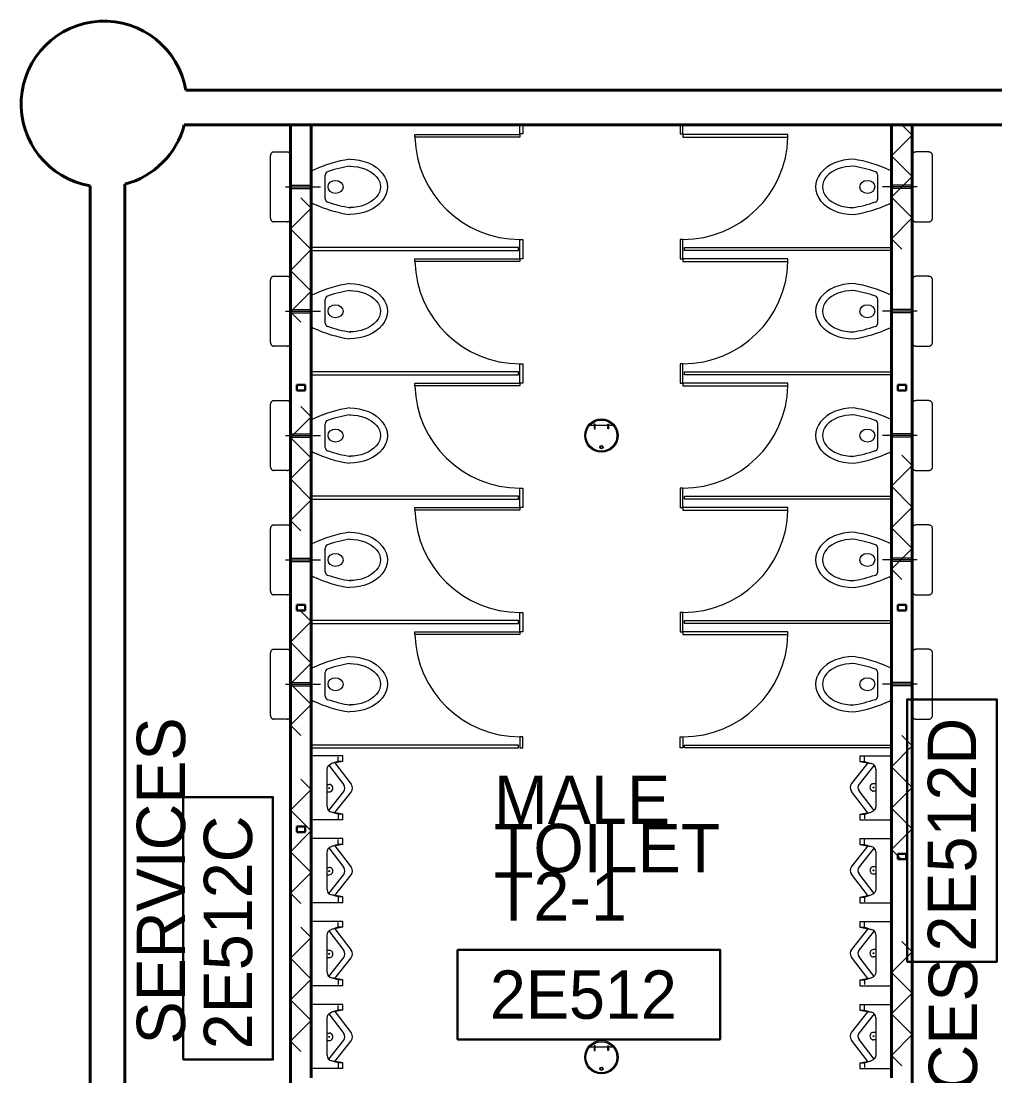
# Model space of a CAD drawing. Header units: metres. Extents: x 1807 to 3745, y 842 to 1968.
# Drawn here: x 3365.4 to 3372.45, y 1492.96 to 1500.6 of the extents above; entities that cross this region are included whole.
import ezdxf
from ezdxf.enums import TextEntityAlignment as Align

# ---------------------------------------------------------------- set-up
doc = ezdxf.new("R2010")
doc.units = ezdxf.units.M
doc.header["$MEASUREMENT"] = 0
doc.linetypes.add('DGN2', pattern=[9.732586, 4.866293, -4.866293])
doc.linetypes.add('DGN4', pattern=[19.465171, 9.732586, -4.866293, 0, -4.866293])
for name, color, linetype, lineweight in [('Level 1', 7, 'Continuous', 0), ('Level 31', 7, 'Continuous', 0), ('Level 33', 7, 'Continuous', 0), ('TRIRIGA DOOR BOX', 7, 'Continuous', 0)]:
    doc.layers.add(name, color=color, linetype=linetype, lineweight=lineweight)
doc.styles.add('Style-CHAR_FAST_FONT', font='CHAR_FAST_FONT.shx', dxfattribs={"height": 0.2})

msp = doc.modelspace()

# ---------------------------------------------------------------- linework, layer by layer
at = {"layer": 'Level 1', "color": 7, "linetype": 'Continuous', "lineweight": 40}
for p, q in [((3377.4084, 1500.1), (3366.5916, 1500.1)), ((3366.581, 1499.85), (3377.419, 1499.85)), ((3367.35, 1489.5), (3367.35, 1499.85)), ((3367.35, 1499.85), (3367.5, 1499.85)), ((3367.5, 1499.85), (3367.5, 1492.95)), ((3371.85, 1499.85), (3371.7, 1499.85)), ((3371.7, 1499.85), (3371.7, 1492.95)), ((3371.85, 1489.8), (3371.85, 1499.85)), ((3366.15, 1499.419), (3366.15, 1488.581)), ((3365.9, 1488.5916), (3365.9, 1499.4084))]:
    msp.add_line(p, q, dxfattribs=at)
at = {"layer": 'Level 1', "color": 7, "linetype": 'Continuous', "lineweight": 0}
for p, q in [((3369.01, 1499.785), (3369.01, 1499.85)), ((3369.01, 1499.85), (3369.03, 1499.85)), ((3369.03, 1499.85), (3369.03, 1499.785)), ((3370.19, 1499.85), (3370.17, 1499.85)), ((3370.17, 1499.85), (3370.17, 1499.785)), ((3370.19, 1499.785), (3370.19, 1499.85)), ((3371.775, 1499.85), (3371.85, 1499.775)), ((3368.25, 1499.78), (3369.01, 1499.78)), ((3368.25, 1499.76), (3368.25, 1499.78)), ((3369.01, 1499.76), (3368.25, 1499.76)), ((3369.03, 1499.785), (3369.01, 1499.785)), ((3369.01, 1499.78), (3369.01, 1499.76)), ((3370.17, 1499.785), (3370.19, 1499.785)), ((3370.95, 1499.78), (3370.19, 1499.78)), ((3370.19, 1499.78), (3370.19, 1499.76)), ((3370.19, 1499.76), (3370.95, 1499.76)), ((3370.95, 1499.76), (3370.95, 1499.78)), ((3371.85, 1499.775), (3371.7, 1499.625)), ((3371.7, 1499.625), (3371.85, 1499.475)), ((3367.5006, 1499.3008), (3367.5006, 1499.4992)), ((3371.6994, 1499.3008), (3371.6994, 1499.4992)), ((3367.6006, 1499.3141), (3367.6006, 1499.4858)), ((3371.5994, 1499.3141), (3371.5994, 1499.4858)), ((3371.85, 1499.475), (3371.7, 1499.325)), ((3367.5, 1499.2457), (3367.425, 1499.3207)), ((3371.7, 1499.325), (3371.85, 1499.175)), ((3367.35, 1499.0957), (3367.5, 1499.2457)), ((3371.85, 1499.175), (3371.7, 1499.025)), ((3367.5, 1498.9457), (3367.35, 1499.0957)), ((3367.5, 1498.96), (3367.5, 1498.94)), ((3369, 1498.96), (3367.5, 1498.96)), ((3369, 1498.94), (3369, 1498.96)), ((3369.01, 1498.88), (3369.01, 1499.0197)), ((3369.01, 1499.0197), (3369.03, 1499.0197)), ((3369.03, 1499.0197), (3369.03, 1498.88)), ((3370.19, 1499.0197), (3370.17, 1499.0197)), ((3370.17, 1499.0197), (3370.17, 1498.88)), ((3370.19, 1498.88), (3370.19, 1499.0197)), ((3370.2, 1498.94), (3370.2, 1498.96)), ((3370.2, 1498.96), (3371.7, 1498.96)), ((3371.7, 1499.025), (3371.775, 1498.95)), ((3371.7, 1498.96), (3371.7, 1498.94)), ((3367.35, 1498.7957), (3367.5, 1498.9457)), ((3367.5, 1498.94), (3369, 1498.94)), ((3368.25, 1498.88), (3369.01, 1498.88)), ((3368.25, 1498.86), (3368.25, 1498.88)), ((3369.01, 1498.88), (3369.01, 1498.86)), ((3369.03, 1498.88), (3369.01, 1498.88)), ((3370.17, 1498.88), (3370.19, 1498.88)), ((3370.95, 1498.88), (3370.19, 1498.88)), ((3370.19, 1498.88), (3370.19, 1498.86)), ((3371.7, 1498.94), (3370.2, 1498.94)), ((3370.95, 1498.86), (3370.95, 1498.88)), ((3369.01, 1498.86), (3368.25, 1498.86)), ((3370.19, 1498.86), (3370.95, 1498.86)), ((3367.5, 1498.6457), (3367.35, 1498.7957)), ((3367.35, 1498.4957), (3367.5, 1498.6457)), ((3367.5006, 1498.4008), (3367.5006, 1498.5992)), ((3367.6006, 1498.4142), (3367.6006, 1498.5858)), ((3371.5994, 1498.4142), (3371.5994, 1498.5858)), ((3371.6994, 1498.4008), (3371.6994, 1498.5992)), ((3367.425, 1498.4207), (3367.35, 1498.4957)), ((3369.01, 1497.98), (3369.01, 1498.1197)), ((3369.01, 1498.1197), (3369.03, 1498.1197)), ((3369.03, 1498.1197), (3369.03, 1497.98)), ((3370.19, 1498.1197), (3370.17, 1498.1197)), ((3370.17, 1498.1197), (3370.17, 1497.98)), ((3370.19, 1497.98), (3370.19, 1498.1197)), ((3367.5, 1498.06), (3367.5, 1498.04)), ((3369, 1498.06), (3367.5, 1498.06)), ((3367.5, 1498.04), (3369, 1498.04)), ((3369, 1498.04), (3369, 1498.06)), ((3370.2, 1498.04), (3370.2, 1498.06)), ((3370.2, 1498.06), (3371.7, 1498.06)), ((3371.7, 1498.04), (3370.2, 1498.04)), ((3371.7, 1498.06), (3371.7, 1498.04)), ((3368.25, 1497.98), (3369.01, 1497.98)), ((3368.25, 1497.96), (3368.25, 1497.98)), ((3369.01, 1497.96), (3368.25, 1497.96)), ((3369.03, 1497.98), (3369.01, 1497.98)), ((3369.01, 1497.98), (3369.01, 1497.96)), ((3370.17, 1497.98), (3370.19, 1497.98)), ((3370.95, 1497.98), (3370.19, 1497.98)), ((3370.19, 1497.98), (3370.19, 1497.96)), ((3370.19, 1497.96), (3370.95, 1497.96)), ((3370.95, 1497.96), (3370.95, 1497.98)), ((3367.5, 1497.7356), (3367.425, 1497.8106)), ((3367.35, 1497.5856), (3367.5, 1497.7356)), ((3367.5006, 1497.5008), (3367.5006, 1497.6992)), ((3367.6006, 1497.5141), (3367.6006, 1497.6858)), ((3369.5167, 1497.6754), (3369.6833, 1497.6754)), ((3369.554, 1497.6818), (3369.5478, 1497.6818)), ((3369.5478, 1497.6818), (3369.5478, 1497.6496)), ((3369.554, 1497.6496), (3369.554, 1497.6818)), ((3369.646, 1497.6818), (3369.6522, 1497.6818)), ((3369.646, 1497.6496), (3369.646, 1497.6818)), ((3369.6522, 1497.6818), (3369.6522, 1497.6496)), ((3371.5994, 1497.5141), (3371.5994, 1497.6858)), ((3371.6994, 1497.5008), (3371.6994, 1497.6992)), ((3367.5, 1497.4356), (3367.35, 1497.5856)), ((3369.5478, 1497.6496), (3369.554, 1497.6496)), ((3369.6522, 1497.6496), (3369.646, 1497.6496)), ((3367.35, 1497.2856), (3367.5, 1497.4356)), ((3371.775, 1497.4575), (3371.85, 1497.3825)), ((3371.85, 1497.3825), (3371.7, 1497.2325)), ((3367.5, 1497.1356), (3367.35, 1497.2856)), ((3369.01, 1497.08), (3369.01, 1497.2197)), ((3369.01, 1497.2197), (3369.03, 1497.2197)), ((3369.03, 1497.2197), (3369.03, 1497.08)), ((3370.19, 1497.2197), (3370.17, 1497.2197)), ((3370.17, 1497.2197), (3370.17, 1497.08)), ((3370.19, 1497.08), (3370.19, 1497.2197)), ((3371.7, 1497.2325), (3371.85, 1497.0825)), ((3367.35, 1496.9856), (3367.5, 1497.1356)), ((3367.5, 1497.16), (3367.5, 1497.14)), ((3369, 1497.16), (3367.5, 1497.16)), ((3367.5, 1497.14), (3369, 1497.14)), ((3369, 1497.14), (3369, 1497.16)), ((3370.2, 1497.14), (3370.2, 1497.16)), ((3370.2, 1497.16), (3371.7, 1497.16)), ((3371.7, 1497.14), (3370.2, 1497.14)), ((3371.7, 1497.16), (3371.7, 1497.14)), ((3368.25, 1497.08), (3369.01, 1497.08)), ((3368.25, 1497.06), (3368.25, 1497.08)), ((3369.01, 1497.06), (3368.25, 1497.06)), ((3369.01, 1497.08), (3369.01, 1497.06)), ((3369.03, 1497.08), (3369.01, 1497.08)), ((3370.17, 1497.08), (3370.19, 1497.08)), ((3370.95, 1497.08), (3370.19, 1497.08)), ((3370.19, 1497.08), (3370.19, 1497.06)), ((3370.19, 1497.06), (3370.95, 1497.06)), ((3370.95, 1497.06), (3370.95, 1497.08)), ((3371.85, 1497.0825), (3371.7, 1496.9325)), ((3367.425, 1496.9106), (3367.35, 1496.9856)), ((3371.7, 1496.9325), (3371.85, 1496.7825)), ((3367.5006, 1496.6008), (3367.5006, 1496.7992)), ((3367.6006, 1496.6142), (3367.6006, 1496.7858)), ((3371.5994, 1496.6142), (3371.5994, 1496.7858)), ((3371.6994, 1496.6008), (3371.6994, 1496.7992)), ((3371.85, 1496.7825), (3371.7, 1496.6325)), ((3371.7, 1496.6325), (3371.775, 1496.5575)), ((3367.5, 1496.2533), (3367.425, 1496.3283)), ((3369.01, 1496.18), (3369.01, 1496.3197)), ((3369.01, 1496.3197), (3369.03, 1496.3197)), ((3369.03, 1496.3197), (3369.03, 1496.18)), ((3370.19, 1496.3197), (3370.17, 1496.3197)), ((3370.17, 1496.3197), (3370.17, 1496.18)), ((3370.19, 1496.18), (3370.19, 1496.3197)), ((3367.35, 1496.1033), (3367.5, 1496.2533)), ((3367.5, 1496.26), (3367.5, 1496.24)), ((3369, 1496.26), (3367.5, 1496.26)), ((3367.5, 1496.24), (3369, 1496.24)), ((3369, 1496.24), (3369, 1496.26)), ((3370.2, 1496.24), (3370.2, 1496.26)), ((3370.2, 1496.26), (3371.7, 1496.26)), ((3371.7, 1496.24), (3370.2, 1496.24)), ((3371.7, 1496.26), (3371.7, 1496.24)), ((3368.25, 1496.18), (3369.01, 1496.18)), ((3368.25, 1496.16), (3368.25, 1496.18)), ((3369.01, 1496.16), (3368.25, 1496.16)), ((3369.01, 1496.18), (3369.01, 1496.16)), ((3369.03, 1496.18), (3369.01, 1496.18)), ((3370.17, 1496.18), (3370.19, 1496.18)), ((3370.95, 1496.18), (3370.19, 1496.18)), ((3370.19, 1496.18), (3370.19, 1496.16)), ((3370.19, 1496.16), (3370.95, 1496.16)), ((3370.95, 1496.16), (3370.95, 1496.18)), ((3367.5, 1495.9533), (3367.35, 1496.1033)), ((3367.35, 1495.8033), (3367.5, 1495.9533)), ((3367.5006, 1495.7008), (3367.5006, 1495.8992)), ((3371.6994, 1495.7008), (3371.6994, 1495.8992)), ((3367.6006, 1495.7142), (3367.6006, 1495.8858)), ((3371.5994, 1495.7142), (3371.5994, 1495.8858)), ((3367.5, 1495.6533), (3367.35, 1495.8033)), ((3367.35, 1495.5033), (3367.5, 1495.6533)), ((3367.425, 1495.4283), (3367.35, 1495.5033)), ((3369.03, 1495.42), (3369.01, 1495.42)), ((3369.01, 1495.42), (3369.01, 1495.34)), ((3369.03, 1495.34), (3369.03, 1495.42)), ((3370.17, 1495.34), (3370.17, 1495.42)), ((3370.17, 1495.42), (3370.19, 1495.42)), ((3370.19, 1495.42), (3370.19, 1495.34)), ((3371.775, 1495.428), (3371.85, 1495.353)), ((3367.5, 1495.36), (3367.5, 1495.34)), ((3369, 1495.36), (3367.5, 1495.36)), ((3367.5, 1495.34), (3369, 1495.34)), ((3369, 1495.34), (3369, 1495.36)), ((3369.01, 1495.34), (3369.03, 1495.34)), ((3370.19, 1495.34), (3370.17, 1495.34)), ((3370.2, 1495.34), (3370.2, 1495.36)), ((3370.2, 1495.36), (3371.7, 1495.36)), ((3371.7, 1495.34), (3370.2, 1495.34)), ((3371.7, 1495.36), (3371.7, 1495.34)), ((3371.85, 1495.353), (3371.7, 1495.203)), ((3367.729, 1495.2825), (3367.5, 1495.2825)), ((3367.5, 1494.8175), (3367.5, 1495.2825)), ((3367.6261, 1495.2147), (3367.7346, 1495.0723)), ((3367.729, 1495.2403), (3367.6469, 1495.2254)), ((3367.6951, 1495.2403), (3367.6469, 1495.2254)), ((3367.6715, 1495.2298), (3367.7895, 1495.0754)), ((3367.6951, 1495.2403), (3367.6951, 1495.2748)), ((3367.729, 1495.2403), (3367.6951, 1495.2403)), ((3367.729, 1495.2403), (3367.729, 1495.2825)), ((3371.5285, 1495.2298), (3371.4106, 1495.0804)), ((3371.5739, 1495.2147), (3371.4654, 1495.0773)), ((3371.471, 1495.2825), (3371.7, 1495.2825)), ((3371.471, 1495.2825), (3371.471, 1495.2402)), ((3371.471, 1495.2402), (3371.5531, 1495.2254)), ((3371.471, 1495.2402), (3371.5049, 1495.2402)), ((3371.5049, 1495.2402), (3371.5049, 1495.2748)), ((3371.5049, 1495.2402), (3371.5531, 1495.2254)), ((3371.7, 1495.2825), (3371.7, 1494.8175)), ((3367.614, 1494.914), (3367.614, 1495.181)), ((3371.586, 1495.186), (3371.586, 1494.919)), ((3371.7, 1495.203), (3371.85, 1495.053)), ((3367.5, 1495.0375), (3367.425, 1495.1125)), ((3367.614, 1495.0739), (3367.6307, 1495.0739)), ((3371.586, 1495.0789), (3371.5694, 1495.0789)), ((3367.35, 1494.8875), (3367.5, 1495.0375)), ((3367.614, 1495.0211), (3367.6307, 1495.0211)), ((3367.6261, 1494.8853), (3367.7346, 1495.0227)), ((3367.6715, 1494.8702), (3367.7895, 1495.0196)), ((3371.5285, 1494.8701), (3371.4105, 1495.0246)), ((3371.5739, 1494.8853), (3371.4654, 1495.0277)), ((3371.586, 1495.0261), (3371.5694, 1495.0261)), ((3371.85, 1495.053), (3371.7, 1494.903)), ((3367.5, 1494.7375), (3367.35, 1494.8875)), ((3367.729, 1494.8598), (3367.6469, 1494.8746)), ((3367.6951, 1494.8598), (3367.6469, 1494.8746)), ((3367.729, 1494.8598), (3367.6951, 1494.8598)), ((3367.6951, 1494.8598), (3367.6951, 1494.8252)), ((3367.729, 1494.8175), (3367.729, 1494.8598)), ((3371.471, 1494.8598), (3371.5531, 1494.8746)), ((3371.471, 1494.8598), (3371.471, 1494.8175)), ((3371.471, 1494.8598), (3371.5049, 1494.8598)), ((3371.5049, 1494.8598), (3371.5531, 1494.8746)), ((3371.5049, 1494.8598), (3371.5049, 1494.8252)), ((3371.7, 1494.903), (3371.85, 1494.753)), ((3367.729, 1494.8175), (3367.5, 1494.8175)), ((3371.471, 1494.8175), (3371.7, 1494.8175)), ((3371.85, 1494.753), (3371.7, 1494.603)), ((3367.35, 1494.5875), (3367.5, 1494.7375)), ((3367.729, 1494.6825), (3367.5, 1494.6825)), ((3367.5, 1494.2175), (3367.5, 1494.6825)), ((3367.729, 1494.6402), (3367.729, 1494.6825)), ((3371.471, 1494.6825), (3371.7, 1494.6825)), ((3371.471, 1494.6825), (3371.471, 1494.6402)), ((3371.7, 1494.6825), (3371.7, 1494.2175)), ((3367.6261, 1494.6147), (3367.7346, 1494.4723)), ((3367.729, 1494.6402), (3367.6469, 1494.6254)), ((3367.6951, 1494.6402), (3367.6469, 1494.6254)), ((3367.6715, 1494.6299), (3367.7895, 1494.4754)), ((3367.6951, 1494.6402), (3367.6951, 1494.6748)), ((3367.729, 1494.6402), (3367.6951, 1494.6402)), ((3371.5285, 1494.6298), (3371.4106, 1494.4804)), ((3371.5739, 1494.6147), (3371.4654, 1494.4773)), ((3371.471, 1494.6402), (3371.5531, 1494.6254)), ((3371.471, 1494.6402), (3371.5049, 1494.6402)), ((3371.5049, 1494.6402), (3371.5049, 1494.6748)), ((3371.5049, 1494.6402), (3371.5531, 1494.6254)), ((3371.7, 1494.603), (3371.775, 1494.528)), ((3367.5, 1494.4375), (3367.35, 1494.5875)), ((3367.614, 1494.314), (3367.614, 1494.581)), ((3371.586, 1494.586), (3371.586, 1494.319)), ((3367.614, 1494.4739), (3367.6307, 1494.4739)), ((3371.586, 1494.4789), (3371.5694, 1494.4789)), ((3367.35, 1494.2875), (3367.5, 1494.4375)), ((3367.614, 1494.4211), (3367.6307, 1494.4211)), ((3367.6261, 1494.2853), (3367.7346, 1494.4227)), ((3367.6715, 1494.2702), (3367.7895, 1494.4196)), ((3371.5285, 1494.2702), (3371.4105, 1494.4246)), ((3371.5739, 1494.2853), (3371.4654, 1494.4277)), ((3371.586, 1494.4261), (3371.5694, 1494.4261)), ((3367.425, 1494.2125), (3367.35, 1494.2875)), ((3367.729, 1494.2598), (3367.6469, 1494.2746)), ((3367.6951, 1494.2598), (3367.6469, 1494.2746)), ((3367.729, 1494.2598), (3367.6951, 1494.2598)), ((3367.6951, 1494.2598), (3367.6951, 1494.2252)), ((3367.729, 1494.2175), (3367.729, 1494.2598)), ((3371.471, 1494.2597), (3371.5531, 1494.2746)), ((3371.471, 1494.2597), (3371.471, 1494.2175)), ((3371.471, 1494.2597), (3371.5049, 1494.2597)), ((3371.5049, 1494.2597), (3371.5531, 1494.2746)), ((3371.5049, 1494.2597), (3371.5049, 1494.2252)), ((3367.729, 1494.2175), (3367.5, 1494.2175)), ((3371.471, 1494.2175), (3371.7, 1494.2175)), ((3367.729, 1494.0825), (3367.5, 1494.0825)), ((3367.5, 1493.6175), (3367.5, 1494.0825)), ((3367.6951, 1494.0403), (3367.6951, 1494.0748)), ((3367.729, 1494.0403), (3367.729, 1494.0825)), ((3371.471, 1494.0825), (3371.7, 1494.0825)), ((3371.471, 1494.0825), (3371.471, 1494.0402)), ((3371.5049, 1494.0402), (3371.5049, 1494.0748)), ((3371.7, 1494.0825), (3371.7, 1493.6175)), ((3367.5, 1493.966), (3367.425, 1494.041)), ((3367.6261, 1494.0147), (3367.7346, 1493.8723)), ((3367.729, 1494.0403), (3367.6469, 1494.0254)), ((3367.6951, 1494.0403), (3367.6469, 1494.0254)), ((3367.6715, 1494.0298), (3367.7895, 1493.8754)), ((3367.729, 1494.0403), (3367.6951, 1494.0403)), ((3371.5285, 1494.0298), (3371.4106, 1493.8804)), ((3371.5739, 1494.0147), (3371.4654, 1493.8773)), ((3371.471, 1494.0402), (3371.5531, 1494.0254)), ((3371.471, 1494.0402), (3371.5049, 1494.0402)), ((3371.5049, 1494.0402), (3371.5531, 1494.0254)), ((3367.35, 1493.816), (3367.5, 1493.966)), ((3367.614, 1493.714), (3367.614, 1493.981)), ((3371.586, 1493.986), (3371.586, 1493.719)), ((3371.775, 1493.9385), (3371.85, 1493.8635)), ((3367.614, 1493.8739), (3367.6307, 1493.8739)), ((3371.586, 1493.8789), (3371.5694, 1493.8789)), ((3371.85, 1493.8635), (3371.7, 1493.7135)), ((3367.5, 1493.666), (3367.35, 1493.816)), ((3367.614, 1493.8211), (3367.6307, 1493.8211)), ((3367.6261, 1493.6853), (3367.7346, 1493.8227)), ((3367.6715, 1493.6702), (3367.7895, 1493.8196)), ((3371.5285, 1493.6701), (3371.4105, 1493.8246)), ((3371.5739, 1493.6853), (3371.4654, 1493.8277)), ((3371.586, 1493.8261), (3371.5694, 1493.8261)), ((3371.7, 1493.7135), (3371.85, 1493.5635)), ((3367.35, 1493.516), (3367.5, 1493.666)), ((3367.729, 1493.6175), (3367.5, 1493.6175)), ((3367.729, 1493.6598), (3367.6469, 1493.6746)), ((3367.6951, 1493.6598), (3367.6469, 1493.6746)), ((3367.729, 1493.6598), (3367.6951, 1493.6598)), ((3367.6951, 1493.6598), (3367.6951, 1493.6252)), ((3367.729, 1493.6175), (3367.729, 1493.6598)), ((3371.471, 1493.6598), (3371.5531, 1493.6746)), ((3371.471, 1493.6598), (3371.471, 1493.6175)), ((3371.471, 1493.6598), (3371.5049, 1493.6598)), ((3371.471, 1493.6175), (3371.7, 1493.6175)), ((3371.5049, 1493.6598), (3371.5531, 1493.6746)), ((3371.5049, 1493.6598), (3371.5049, 1493.6252)), ((3371.85, 1493.5635), (3371.7, 1493.4135)), ((3367.5, 1493.366), (3367.35, 1493.516)), ((3367.729, 1493.4825), (3367.5, 1493.4825)), ((3367.5, 1493.0175), (3367.5, 1493.4825)), ((3367.6951, 1493.4403), (3367.6951, 1493.4748)), ((3367.729, 1493.4403), (3367.729, 1493.4825)), ((3371.471, 1493.4825), (3371.7, 1493.4825)), ((3371.471, 1493.4825), (3371.471, 1493.4402)), ((3371.5049, 1493.4402), (3371.5049, 1493.4748)), ((3371.7, 1493.4825), (3371.7, 1493.0175)), ((3367.614, 1493.114), (3367.614, 1493.381)), ((3367.6261, 1493.4147), (3367.7346, 1493.2723)), ((3367.729, 1493.4403), (3367.6469, 1493.4254)), ((3367.6951, 1493.4403), (3367.6469, 1493.4254)), ((3367.6715, 1493.4298), (3367.7895, 1493.2754)), ((3367.729, 1493.4403), (3367.6951, 1493.4403)), ((3371.5285, 1493.4298), (3371.4106, 1493.2804)), ((3371.5739, 1493.4147), (3371.4654, 1493.2773)), ((3371.471, 1493.4402), (3371.5531, 1493.4254)), ((3371.471, 1493.4402), (3371.5049, 1493.4402)), ((3371.5049, 1493.4402), (3371.5531, 1493.4254)), ((3371.586, 1493.386), (3371.586, 1493.119)), ((3371.7, 1493.4135), (3371.85, 1493.2635)), ((3367.35, 1493.216), (3367.5, 1493.366)), ((3367.614, 1493.2739), (3367.6307, 1493.2739)), ((3371.5739, 1493.0853), (3371.4654, 1493.2277)), ((3371.586, 1493.2789), (3371.5694, 1493.2789)), ((3371.586, 1493.2261), (3371.5694, 1493.2261)), ((3371.85, 1493.2635), (3371.7, 1493.1135)), ((3367.425, 1493.141), (3367.35, 1493.216)), ((3367.614, 1493.2211), (3367.6307, 1493.2211)), ((3367.6261, 1493.0853), (3367.7346, 1493.2227)), ((3367.6715, 1493.0702), (3367.7895, 1493.2196)), ((3369.5167, 1493.1754), (3369.6833, 1493.1754)), ((3369.554, 1493.1818), (3369.5478, 1493.1818)), ((3369.5478, 1493.1818), (3369.5478, 1493.1496)), ((3369.5478, 1493.1496), (3369.554, 1493.1496)), ((3369.554, 1493.1496), (3369.554, 1493.1818)), ((3369.646, 1493.1818), (3369.6522, 1493.1818)), ((3369.646, 1493.1496), (3369.646, 1493.1818)), ((3369.6522, 1493.1496), (3369.646, 1493.1496)), ((3369.6522, 1493.1818), (3369.6522, 1493.1496)), ((3371.5285, 1493.0702), (3371.4105, 1493.2246)), ((3367.729, 1493.0598), (3367.6469, 1493.0746)), ((3367.6951, 1493.0598), (3367.6469, 1493.0746)), ((3371.471, 1493.0597), (3371.5531, 1493.0746)), ((3371.5049, 1493.0597), (3371.5531, 1493.0746)), ((3371.7, 1493.1135), (3371.775, 1493.0385)), ((3367.729, 1493.0175), (3367.5, 1493.0175)), ((3367.729, 1493.0598), (3367.6951, 1493.0598)), ((3367.6951, 1493.0598), (3367.6951, 1493.0252)), ((3367.729, 1493.0175), (3367.729, 1493.0598)), ((3371.471, 1493.0597), (3371.471, 1493.0175)), ((3371.471, 1493.0597), (3371.5049, 1493.0597)), ((3371.471, 1493.0175), (3371.7, 1493.0175)), ((3371.5049, 1493.0597), (3371.5049, 1493.0252))]:
    msp.add_line(p, q, dxfattribs=at)
at = {"layer": 'Level 1', "color": 7, "linetype": 'DGN2', "lineweight": 0}
for p, q in [((3367.2296, 1499.6525), (3367.3256, 1499.6525)), ((3371.9704, 1499.6525), (3371.8744, 1499.6525)), ((3367.2046, 1499.1725), (3367.2046, 1499.6275)), ((3367.3506, 1499.6275), (3367.3506, 1499.1725)), ((3371.8494, 1499.6275), (3371.8494, 1499.1725)), ((3371.9954, 1499.1725), (3371.9954, 1499.6275)), ((3367.3506, 1499.4125), (3367.5006, 1499.4125)), ((3371.8494, 1499.4125), (3371.6994, 1499.4125)), ((3367.3506, 1499.3875), (3367.5006, 1499.3875)), ((3371.8494, 1499.3875), (3371.6994, 1499.3875)), ((3367.3256, 1499.1475), (3367.2296, 1499.1475)), ((3371.8744, 1499.1475), (3371.9704, 1499.1475)), ((3367.2046, 1498.2725), (3367.2046, 1498.7275)), ((3367.2296, 1498.7525), (3367.3256, 1498.7525)), ((3367.3506, 1498.7275), (3367.3506, 1498.2725)), ((3371.8494, 1498.7275), (3371.8494, 1498.2725)), ((3371.9704, 1498.7525), (3371.8744, 1498.7525)), ((3371.9954, 1498.2725), (3371.9954, 1498.7275)), ((3367.3506, 1498.5125), (3367.5006, 1498.5125)), ((3371.8494, 1498.5125), (3371.6994, 1498.5125)), ((3367.3506, 1498.4875), (3367.5006, 1498.4875)), ((3371.8494, 1498.4875), (3371.6994, 1498.4875)), ((3367.3256, 1498.2475), (3367.2296, 1498.2475)), ((3371.8744, 1498.2475), (3371.9704, 1498.2475)), ((3367.2046, 1497.3725), (3367.2046, 1497.8275)), ((3367.2296, 1497.8525), (3367.3256, 1497.8525)), ((3367.3506, 1497.8275), (3367.3506, 1497.3725)), ((3371.8494, 1497.8275), (3371.8494, 1497.3725)), ((3371.9704, 1497.8525), (3371.8744, 1497.8525)), ((3371.9954, 1497.3725), (3371.9954, 1497.8275)), ((3367.3506, 1497.6125), (3367.5006, 1497.6125)), ((3367.3506, 1497.5875), (3367.5006, 1497.5875)), ((3371.8494, 1497.6125), (3371.6994, 1497.6125)), ((3371.8494, 1497.5875), (3371.6994, 1497.5875)), ((3367.3256, 1497.3475), (3367.2296, 1497.3475)), ((3371.8744, 1497.3475), (3371.9704, 1497.3475)), ((3367.2046, 1496.4725), (3367.2046, 1496.9275)), ((3367.2296, 1496.9525), (3367.3256, 1496.9525)), ((3367.3506, 1496.9275), (3367.3506, 1496.4725)), ((3371.8494, 1496.9275), (3371.8494, 1496.4725)), ((3371.9704, 1496.9525), (3371.8744, 1496.9525)), ((3371.9954, 1496.4725), (3371.9954, 1496.9275)), ((3367.3506, 1496.7125), (3367.5006, 1496.7125)), ((3367.3506, 1496.6875), (3367.5006, 1496.6875)), ((3371.8494, 1496.7125), (3371.6994, 1496.7125)), ((3371.8494, 1496.6875), (3371.6994, 1496.6875)), ((3367.3256, 1496.4475), (3367.2296, 1496.4475)), ((3371.8744, 1496.4475), (3371.9704, 1496.4475)), ((3367.2296, 1496.0525), (3367.3256, 1496.0525)), ((3371.9704, 1496.0525), (3371.8744, 1496.0525)), ((3367.2046, 1495.5725), (3367.2046, 1496.0275)), ((3367.3506, 1496.0275), (3367.3506, 1495.5725)), ((3371.8494, 1496.0275), (3371.8494, 1495.5725)), ((3371.9954, 1495.5725), (3371.9954, 1496.0275)), ((3367.3506, 1495.8125), (3367.5006, 1495.8125)), ((3367.3506, 1495.7875), (3367.5006, 1495.7875)), ((3371.8494, 1495.8125), (3371.6994, 1495.8125)), ((3371.8494, 1495.7875), (3371.6994, 1495.7875)), ((3367.3256, 1495.5475), (3367.2296, 1495.5475)), ((3371.8744, 1495.5475), (3371.9704, 1495.5475))]:
    msp.add_line(p, q, dxfattribs=at)
at = {"layer": 'Level 1', "color": 7, "linetype": 'DGN4', "lineweight": 0}
for p, q in [((3367.3144, 1499.4), (3367.5668, 1499.4)), ((3371.8856, 1499.4), (3371.6332, 1499.4)), ((3367.3144, 1498.5), (3367.5668, 1498.5)), ((3371.8856, 1498.5), (3371.6332, 1498.5)), ((3367.3144, 1497.6), (3367.5668, 1497.6)), ((3371.8856, 1497.6), (3371.6332, 1497.6)), ((3367.3144, 1496.7), (3367.5668, 1496.7)), ((3371.8856, 1496.7), (3371.6332, 1496.7)), ((3367.3144, 1495.8), (3367.5668, 1495.8)), ((3371.8856, 1495.8), (3371.6332, 1495.8))]:
    msp.add_line(p, q, dxfattribs=at)
at = {"layer": 'Level 1', "color": 7, "linetype": 'Continuous', "lineweight": 30}
for p, q in [((3367.395, 1497.9262), (3367.395, 1497.9662)), ((3367.395, 1497.9662), (3367.455, 1497.9662)), ((3367.455, 1497.9662), (3367.455, 1497.9262)), ((3371.745, 1497.9662), (3371.745, 1497.9262)), ((3371.805, 1497.9662), (3371.745, 1497.9662)), ((3371.805, 1497.9262), (3371.805, 1497.9662)), ((3367.455, 1497.9262), (3367.395, 1497.9262)), ((3371.745, 1497.9262), (3371.805, 1497.9262)), ((3367.395, 1496.3337), (3367.395, 1496.3737)), ((3367.395, 1496.3737), (3367.455, 1496.3737)), ((3367.455, 1496.3737), (3367.455, 1496.3337)), ((3371.745, 1496.3737), (3371.745, 1496.3337)), ((3371.805, 1496.3737), (3371.745, 1496.3737)), ((3371.805, 1496.3337), (3371.805, 1496.3737)), ((3367.455, 1496.3337), (3367.395, 1496.3337)), ((3371.745, 1496.3337), (3371.805, 1496.3337)), ((3367.455, 1494.77), (3367.395, 1494.77)), ((3367.395, 1494.77), (3367.395, 1494.73)), ((3367.455, 1494.73), (3367.455, 1494.77)), ((3367.395, 1494.73), (3367.455, 1494.73)), ((3371.745, 1494.5327), (3371.745, 1494.5727)), ((3371.745, 1494.5727), (3371.805, 1494.5727)), ((3371.805, 1494.5327), (3371.745, 1494.5327)), ((3371.805, 1494.5727), (3371.805, 1494.5327))]:
    msp.add_line(p, q, dxfattribs=at)
at = {"layer": 'Level 1', "color": 7, "linetype": 'Continuous', "lineweight": 0}
for centre, radius in [((3369.6, 1497.6), 0.1205), ((3369.6, 1497.6), 0.1124), ((3369.6, 1497.5167), 0.0122), ((3369.6, 1497.5167), 0.00954), ((3367.6306, 1495.0475), 0.00348), ((3371.5694, 1495.0525), 0.00348), ((3367.6306, 1494.4475), 0.00348), ((3371.5694, 1494.4525), 0.00348), ((3367.6306, 1493.8475), 0.00348), ((3371.5694, 1493.8525), 0.00348), ((3367.6306, 1493.2475), 0.00348), ((3371.5694, 1493.2525), 0.00348), ((3369.6, 1493.1), 0.1205), ((3369.6, 1493.1), 0.1124), ((3369.6, 1493.0167), 0.0122), ((3369.6, 1493.0167), 0.00954)]:
    msp.add_circle(centre, radius, dxfattribs=at)
at = {"layer": 'Level 1', "color": 7, "linetype": 'Continuous', "lineweight": 40}
for start, end in [(9.59408, 260.40592), (284.47754, 345.52246)]:
    msp.add_arc((3366, 1500), 0.6, start, end, dxfattribs=at)
at = {"layer": 'Level 1', "color": 7, "linetype": 'Continuous', "lineweight": 0}
for centre, radius, start, end in [((3369.01, 1499.78), 0.7603, 181.50744, 270), ((3370.19, 1499.78), 0.7603, 270, 358.49256), ((3367.9184, 1498.6507), 0.96, 98.55388, 114.84071), ((3371.2816, 1498.6507), 0.96, 65.15929, 81.44612), ((3367.5256, 1499.4992), 0.025, 114.84071, 180), ((3367.6256, 1499.4858), 0.025, 109.31956, 180), ((3367.9184, 1498.6507), 0.91, 98.55387, 109.31956), ((3371.2816, 1498.6507), 0.91, 70.68044, 81.44613), ((3371.5744, 1499.4858), 0.025, 0, 70.68044), ((3371.6744, 1499.4992), 0.025, 0, 65.15929), ((3367.5256, 1499.3008), 0.025, 180, 245.15929), ((3367.5016, 1499.2856), 0.001, 180, 244.23954), ((3367.5016, 1499.2856), 0.001, 180, 244.23954), ((3367.9184, 1500.1493), 0.96, 245.15929, 261.44612), ((3367.6256, 1499.3141), 0.025, 180, 250.68044), ((3367.9184, 1500.1493), 0.91, 250.68044, 261.44613), ((3371.2816, 1500.1493), 0.91, 278.55387, 289.31956), ((3371.2816, 1500.1493), 0.96, 278.55388, 294.84071), ((3371.5744, 1499.3141), 0.025, 289.31956, 0), ((3371.6744, 1499.3008), 0.025, 294.84071, 0), ((3371.6984, 1499.2856), 0.001, 295.76046, 0), ((3371.6984, 1499.2856), 0.001, 295.76046, 0), ((3369.01, 1498.88), 0.7603, 181.50744, 270), ((3370.19, 1498.88), 0.7603, 270, 358.49256), ((3367.9184, 1497.7507), 0.96, 98.55388, 114.84071), ((3367.9184, 1497.7507), 0.91, 98.55387, 109.31956), ((3371.2816, 1497.7507), 0.91, 70.68044, 81.44613), ((3371.2816, 1497.7507), 0.96, 65.15929, 81.44612), ((3367.5256, 1498.5992), 0.025, 114.84071, 180), ((3367.6256, 1498.5858), 0.025, 109.31956, 180), ((3371.5744, 1498.5858), 0.025, 0, 70.68044), ((3371.6744, 1498.5992), 0.025, 0, 65.15929), ((3367.5256, 1498.4008), 0.025, 180, 245.15929), ((3367.5016, 1498.3856), 0.001, 180, 244.23954), ((3367.5016, 1498.3856), 0.001, 180, 244.23954), ((3367.9184, 1499.2493), 0.96, 245.15929, 261.44612), ((3367.6256, 1498.4141), 0.025, 180, 250.68044), ((3367.9184, 1499.2493), 0.91, 250.68044, 261.44613), ((3371.2816, 1499.2493), 0.91, 278.55387, 289.31956), ((3371.2816, 1499.2493), 0.96, 278.55388, 294.84071), ((3371.5744, 1498.4141), 0.025, 289.31956, 0), ((3371.6744, 1498.4008), 0.025, 294.84071, 0), ((3371.6984, 1498.3856), 0.001, 295.76046, 0), ((3371.6984, 1498.3856), 0.001, 295.76046, 0), ((3369.01, 1497.98), 0.7603, 181.50744, 270), ((3370.19, 1497.98), 0.7603, 270, 358.49256), ((3367.9184, 1496.8507), 0.96, 98.55388, 114.84071), ((3367.9184, 1496.8507), 0.91, 98.55387, 109.31956), ((3371.2816, 1496.8507), 0.91, 70.68044, 81.44613), ((3371.2816, 1496.8507), 0.96, 65.15929, 81.44612), ((3367.5256, 1497.6992), 0.025, 114.84071, 180), ((3367.6256, 1497.6858), 0.025, 109.31956, 180), ((3371.5744, 1497.6858), 0.025, 0, 70.68044), ((3371.6744, 1497.6992), 0.025, 0, 65.15929), ((3367.6256, 1497.5141), 0.025, 180, 250.68044), ((3371.5744, 1497.5141), 0.025, 289.31956, 0), ((3367.5256, 1497.5008), 0.025, 180, 245.15929), ((3367.5016, 1497.4856), 0.001, 180, 244.23954), ((3367.5016, 1497.4856), 0.001, 180, 244.23954), ((3367.9184, 1498.3493), 0.96, 245.15929, 261.44612), ((3367.9184, 1498.3493), 0.91, 250.68044, 261.44613), ((3371.2816, 1498.3493), 0.91, 278.55387, 289.31956), ((3371.2816, 1498.3493), 0.96, 278.55388, 294.84071), ((3371.6744, 1497.5008), 0.025, 294.84071, 0), ((3371.6984, 1497.4856), 0.001, 295.76046, 0), ((3371.6984, 1497.4856), 0.001, 295.76046, 0), ((3369.01, 1497.08), 0.7603, 181.50744, 270), ((3370.19, 1497.08), 0.7603, 270, 358.49256), ((3367.9184, 1495.9507), 0.96, 98.55388, 114.84071), ((3371.2816, 1495.9507), 0.96, 65.15929, 81.44612), ((3367.5256, 1496.7992), 0.025, 114.84071, 180), ((3367.9184, 1495.9507), 0.91, 98.55387, 109.31956), ((3371.2816, 1495.9507), 0.91, 70.68044, 81.44613), ((3371.6744, 1496.7992), 0.025, 0, 65.15929), ((3367.6256, 1496.7858), 0.025, 109.31956, 180), ((3371.5744, 1496.7858), 0.025, 0, 70.68044), ((3367.5256, 1496.6008), 0.025, 180, 245.15929), ((3367.5016, 1496.5856), 0.001, 180, 244.23954), ((3367.5016, 1496.5856), 0.001, 180, 244.23954), ((3367.6256, 1496.6141), 0.025, 180, 250.68044), ((3367.9184, 1497.4493), 0.91, 250.68044, 261.44613), ((3371.2816, 1497.4493), 0.91, 278.55387, 289.31956), ((3371.5744, 1496.6141), 0.025, 289.31956, 0), ((3371.6744, 1496.6008), 0.025, 294.84071, 0), ((3371.6984, 1496.5856), 0.001, 295.76046, 0), ((3371.6984, 1496.5856), 0.001, 295.76046, 0), ((3367.9184, 1497.4493), 0.96, 245.15929, 261.44612), ((3371.2816, 1497.4493), 0.96, 278.55388, 294.84071), ((3369.01, 1496.18), 0.7603, 181.50744, 270), ((3370.19, 1496.18), 0.7603, 270, 358.49256), ((3367.9184, 1495.0507), 0.96, 98.55388, 114.84071), ((3371.2816, 1495.0507), 0.96, 65.15929, 81.44612), ((3367.5256, 1495.8992), 0.025, 114.84071, 180), ((3367.6256, 1495.8858), 0.025, 109.31956, 180), ((3367.9184, 1495.0507), 0.91, 98.55387, 109.31956), ((3371.2816, 1495.0507), 0.91, 70.68044, 81.44613), ((3371.5744, 1495.8858), 0.025, 0, 70.68044), ((3371.6744, 1495.8992), 0.025, 0, 65.15929), ((3367.5256, 1495.7008), 0.025, 180, 245.15929), ((3367.5016, 1495.6856), 0.001, 180, 244.23954), ((3367.5016, 1495.6856), 0.001, 180, 244.23954), ((3367.9184, 1496.5493), 0.96, 245.15929, 261.44612), ((3367.6256, 1495.7141), 0.025, 180, 250.68044), ((3367.9184, 1496.5493), 0.91, 250.68044, 261.44613), ((3371.2816, 1496.5493), 0.91, 278.55387, 289.31956), ((3371.2816, 1496.5493), 0.96, 278.55388, 294.84071), ((3371.5744, 1495.7141), 0.025, 289.31956, 0), ((3371.6744, 1495.7008), 0.025, 294.84071, 0), ((3371.6984, 1495.6856), 0.001, 295.76046, 0), ((3371.6984, 1495.6856), 0.001, 295.76046, 0), ((3371.546, 1495.186), 0.04, 0, 79.7398), ((3367.6306, 1495.0475), 0.0264, 269.99764, 90.0002), ((3367.7032, 1495.0475), 0.04, 321.71988, 38.27985), ((3367.7541, 1495.0475), 0.045, 321.72143, 38.27857), ((3371.4459, 1495.0525), 0.045, 141.72143, 218.27857), ((3371.4968, 1495.0525), 0.04, 141.71988, 218.27985), ((3371.5694, 1495.0525), 0.0264, 89.99764, 270.0002), ((3367.654, 1494.914), 0.04, 180, 259.7398), ((3371.546, 1494.586), 0.04, 0, 79.7398), ((3367.6306, 1494.4475), 0.0264, 269.99764, 90.0002), ((3367.7032, 1494.4475), 0.04, 321.71988, 38.27985), ((3367.7541, 1494.4475), 0.045, 321.72143, 38.27857), ((3371.4459, 1494.4525), 0.045, 141.72143, 218.27857), ((3371.4968, 1494.4525), 0.04, 141.71988, 218.27985), ((3371.5694, 1494.4525), 0.0264, 89.99764, 270.0002), ((3367.654, 1494.314), 0.04, 180, 259.7398), ((3371.546, 1493.986), 0.04, 0, 79.7398), ((3367.6306, 1493.8475), 0.0264, 269.99764, 90.0002), ((3367.7032, 1493.8475), 0.04, 321.71988, 38.27985), ((3367.7541, 1493.8475), 0.045, 321.72143, 38.27857), ((3371.4459, 1493.8525), 0.045, 141.72143, 218.27857), ((3371.4968, 1493.8525), 0.04, 141.71988, 218.27985), ((3371.5694, 1493.8525), 0.0264, 89.99764, 270.0002), ((3367.654, 1493.714), 0.04, 180, 259.7398), ((3371.546, 1493.386), 0.04, 0, 79.7398), ((3367.6306, 1493.2475), 0.0264, 269.99764, 90.0002), ((3367.7032, 1493.2475), 0.04, 321.71988, 38.27985), ((3367.7541, 1493.2475), 0.045, 321.72143, 38.27857), ((3371.4459, 1493.2525), 0.045, 141.72143, 218.27857), ((3371.4968, 1493.2525), 0.04, 141.71988, 218.27985), ((3371.5694, 1493.2525), 0.0264, 89.99764, 270.0002), ((3367.654, 1493.114), 0.04, 180, 259.7398)]:
    msp.add_arc(centre, radius, start, end, dxfattribs=at)
at = {"layer": 'Level 1', "color": 7, "linetype": 'DGN2', "lineweight": 0}
for centre, start, end in [((3367.2296, 1499.6275), 90, 180), ((3367.3256, 1499.6275), 0, 90), ((3371.8744, 1499.6275), 90, 180), ((3371.9704, 1499.6275), 0, 90), ((3367.2296, 1499.1725), 180, 270), ((3367.3256, 1499.1725), 270, 0), ((3371.8744, 1499.1725), 180, 270), ((3371.9704, 1499.1725), 270, 0), ((3367.2296, 1498.7275), 90, 180), ((3367.3256, 1498.7275), 0, 90), ((3371.8744, 1498.7275), 90, 180), ((3371.9704, 1498.7275), 0, 90), ((3367.2296, 1498.2725), 180, 270), ((3367.3256, 1498.2725), 270, 0), ((3371.8744, 1498.2725), 180, 270), ((3371.9704, 1498.2725), 270, 0), ((3367.2296, 1497.8275), 90, 180), ((3367.3256, 1497.8275), 0, 90), ((3371.8744, 1497.8275), 90, 180), ((3371.9704, 1497.8275), 0, 90), ((3367.2296, 1497.3725), 180, 270), ((3367.3256, 1497.3725), 270, 0), ((3371.8744, 1497.3725), 180, 270), ((3371.9704, 1497.3725), 270, 0), ((3367.2296, 1496.9275), 90, 180), ((3367.3256, 1496.9275), 0, 90), ((3371.8744, 1496.9275), 90, 180), ((3371.9704, 1496.9275), 0, 90), ((3367.2296, 1496.4725), 180, 270), ((3367.3256, 1496.4725), 270, 0), ((3371.8744, 1496.4725), 180, 270), ((3371.9704, 1496.4725), 270, 0), ((3367.2296, 1496.0275), 90, 180), ((3367.3256, 1496.0275), 0, 90), ((3371.8744, 1496.0275), 90, 180), ((3371.9704, 1496.0275), 0, 90), ((3367.2296, 1495.5725), 180, 270), ((3367.3256, 1495.5725), 270, 0), ((3371.8744, 1495.5725), 180, 270), ((3371.9704, 1495.5725), 270, 0)]:
    msp.add_arc(centre, 0.025, start, end, dxfattribs=at)
at = {"layer": 'Level 1', "color": 7, "linetype": 'Continuous', "lineweight": 0, "extrusion": (0, 0, -1)}
for centre, major_axis, ratio, start_param, end_param in [((3367.7756, 1499.4), (-0.275, 0), 0.727273, 1.570796, 4.712389), ((3367.7756, 1499.4), (-0.225, 0), 0.666667, 1.570796, 4.712389), ((3367.7756, 1498.5), (-0.275, 0), 0.727273, 1.570796, 4.712389), ((3367.7756, 1498.5), (-0.225, 0), 0.666667, 1.570796, 4.712389), ((3367.7756, 1497.6), (-0.275, 0), 0.727273, 1.570796, 4.712389), ((3367.7756, 1497.6), (-0.225, 0), 0.666667, 1.570796, 4.712389), ((3367.7756, 1496.7), (-0.275, 0), 0.727273, 1.570796, 4.712389), ((3367.7756, 1496.7), (-0.225, 0), 0.666667, 1.570796, 4.712389), ((3367.7756, 1495.8), (-0.275, 0), 0.727273, 1.570796, 4.712389), ((3367.7756, 1495.8), (-0.225, 0), 0.666667, 1.570796, 4.712389), ((3367.654, 1495.181), (0, 0.0451), 0.887324, 4.712389, 6.104111), ((3371.546, 1494.919), (0, -0.0451), 0.887324, 4.712389, 6.104111), ((3367.654, 1494.581), (0, 0.0451), 0.887324, 4.712389, 6.104111), ((3371.546, 1494.319), (0, -0.0451), 0.887324, 4.712389, 6.104111), ((3367.654, 1493.981), (0, 0.0451), 0.887324, 4.712389, 6.104111), ((3371.546, 1493.719), (0, -0.0451), 0.887324, 4.712389, 6.104111), ((3367.654, 1493.381), (0, 0.0451), 0.887324, 4.712389, 6.104111), ((3371.546, 1493.119), (0, -0.0451), 0.887324, 4.712389, 6.104111)]:
    msp.add_ellipse(centre, major_axis=major_axis, ratio=ratio, start_param=start_param, end_param=end_param, dxfattribs=at)
at = {"layer": 'Level 1', "color": 7, "linetype": 'Continuous', "lineweight": 0}
for centre, major_axis, ratio in [((3371.4244, 1499.4), (-0.275, 0), 0.727273), ((3371.4244, 1499.4), (-0.225, 0), 0.666667), ((3371.4244, 1498.5), (-0.275, 0), 0.727273), ((3371.4244, 1498.5), (-0.225, 0), 0.666667), ((3371.4244, 1497.6), (-0.275, 0), 0.727273), ((3371.4244, 1497.6), (-0.225, 0), 0.666667), ((3371.4244, 1496.7), (-0.275, 0), 0.727273), ((3371.4244, 1496.7), (-0.225, 0), 0.666667), ((3371.4244, 1495.8), (-0.275, 0), 0.727273), ((3371.4244, 1495.8), (-0.225, 0), 0.666667)]:
    msp.add_ellipse(centre, major_axis=major_axis, ratio=ratio, start_param=4.712389, end_param=7.853982, dxfattribs=at)
for centre, major_axis in [((3367.6756, 1499.4), (-0.0543, 0.001)), ((3371.5244, 1499.4), (0.0543, 0.001)), ((3367.6756, 1498.5), (-0.0543, 0.001)), ((3371.5244, 1498.5), (0.0543, 0.001)), ((3367.6756, 1497.6), (-0.0543, 0.001)), ((3371.5244, 1497.6), (0.0543, 0.001)), ((3367.6756, 1496.7), (-0.0543, 0.001)), ((3371.5244, 1496.7), (0.0543, 0.001)), ((3367.6756, 1495.8), (-0.0543, 0.001)), ((3371.5244, 1495.8), (0.0543, 0.001))]:
    msp.add_ellipse(centre, major_axis=major_axis, ratio=0.865295, dxfattribs=at)
at = {"layer": 'TRIRIGA DOOR BOX', "color": 251, "linetype": 'Continuous', "lineweight": 30, "true_color": 0x555555}
for points in [[(3371.8117, 1493.7905), (3371.8117, 1495.6905), (3372.4617, 1495.6905), (3372.4617, 1493.7905)], [(3366.572, 1493.0826), (3366.572, 1494.9826), (3367.222, 1494.9826), (3367.222, 1493.0826)], [(3368.5586, 1493.8784), (3370.4586, 1493.8784), (3370.4586, 1493.2284), (3368.5586, 1493.2284)]]:
    msp.add_lwpolyline(points, close=True, dxfattribs=at)

# ---------------------------------------------------------------- texts
at = {"layer": 'Level 31', "color": 7, "linetype": 'Continuous', "lineweight": 30, "char_height": 0.35, "width": 2.931457, "attachment_point": 4, "rotation": 90, "line_spacing_factor": 0.6, "style": 'Style-CHAR_FAST_FONT'}
for insert in [(3366.4147, 1493.1926), (3372.1463, 1491.448)]:
    msp.add_mtext('SERVICES\\P', dxfattribs=dict(at, insert=insert))
at = {"layer": 'Level 31', "color": 7, "linetype": 'Continuous', "lineweight": 30, "insert": (3368.8218, 1494.6141), "char_height": 0.35, "width": 2.16752, "attachment_point": 4, "line_spacing_factor": 0.6, "style": 'Style-CHAR_FAST_FONT'}
msp.add_mtext('MALE \\PTOILET\\PT2-1', dxfattribs=at)
at = {"layer": 'Level 33', "color": 7, "linetype": 'Continuous', "lineweight": 30, "style": 'Style-CHAR_FAST_FONT'}
for s, p in [('2E512D', (3372.1367, 1493.8649)), ('2E512C', (3366.897, 1493.1572))]:
    msp.add_text(s, height=0.35, rotation=90, dxfattribs=at).set_placement(p, align=Align.MIDDLE_LEFT)
msp.add_text('2E512', height=0.35, dxfattribs=at).set_placement((3368.7926, 1493.5534), align=Align.MIDDLE_LEFT)

doc.saveas('drawing.dxf')
